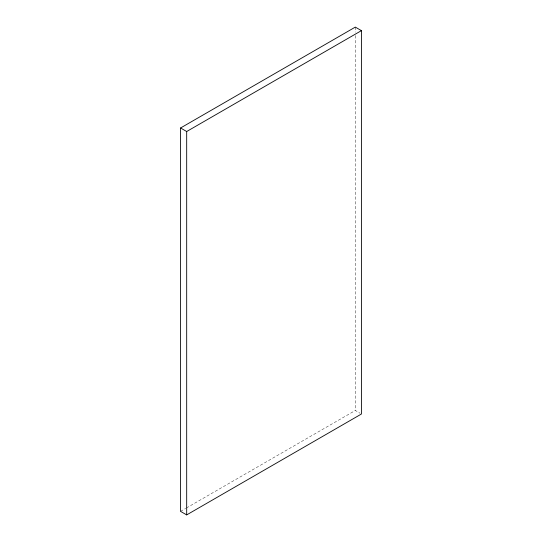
<?xml version="1.0" encoding="UTF-8"?>
<svg xmlns="http://www.w3.org/2000/svg" width="542" height="542" viewBox="0 0 542 542"><rect width="100%" height="100%" fill="white"/><g stroke="black" fill="none" stroke-linecap="round" stroke-linejoin="round"><path stroke-width="0.41" stroke-dasharray="2.71 2.03" d="M180.567 511.37L185.689 508.416M186.421 507.989L355.315 410.484L360.071 413.228M355.315 27.1L355.315 32.181M355.315 35.562L355.315 410.484"/><path stroke-width="0.81" d="M180.567 127.987L355.315 27.1L361.433 30.63L361.433 414.013L186.685 514.9L180.567 511.37L180.567 127.987L186.685 131.516L361.433 30.63M186.685 131.516L186.685 514.9"/></g></svg>
